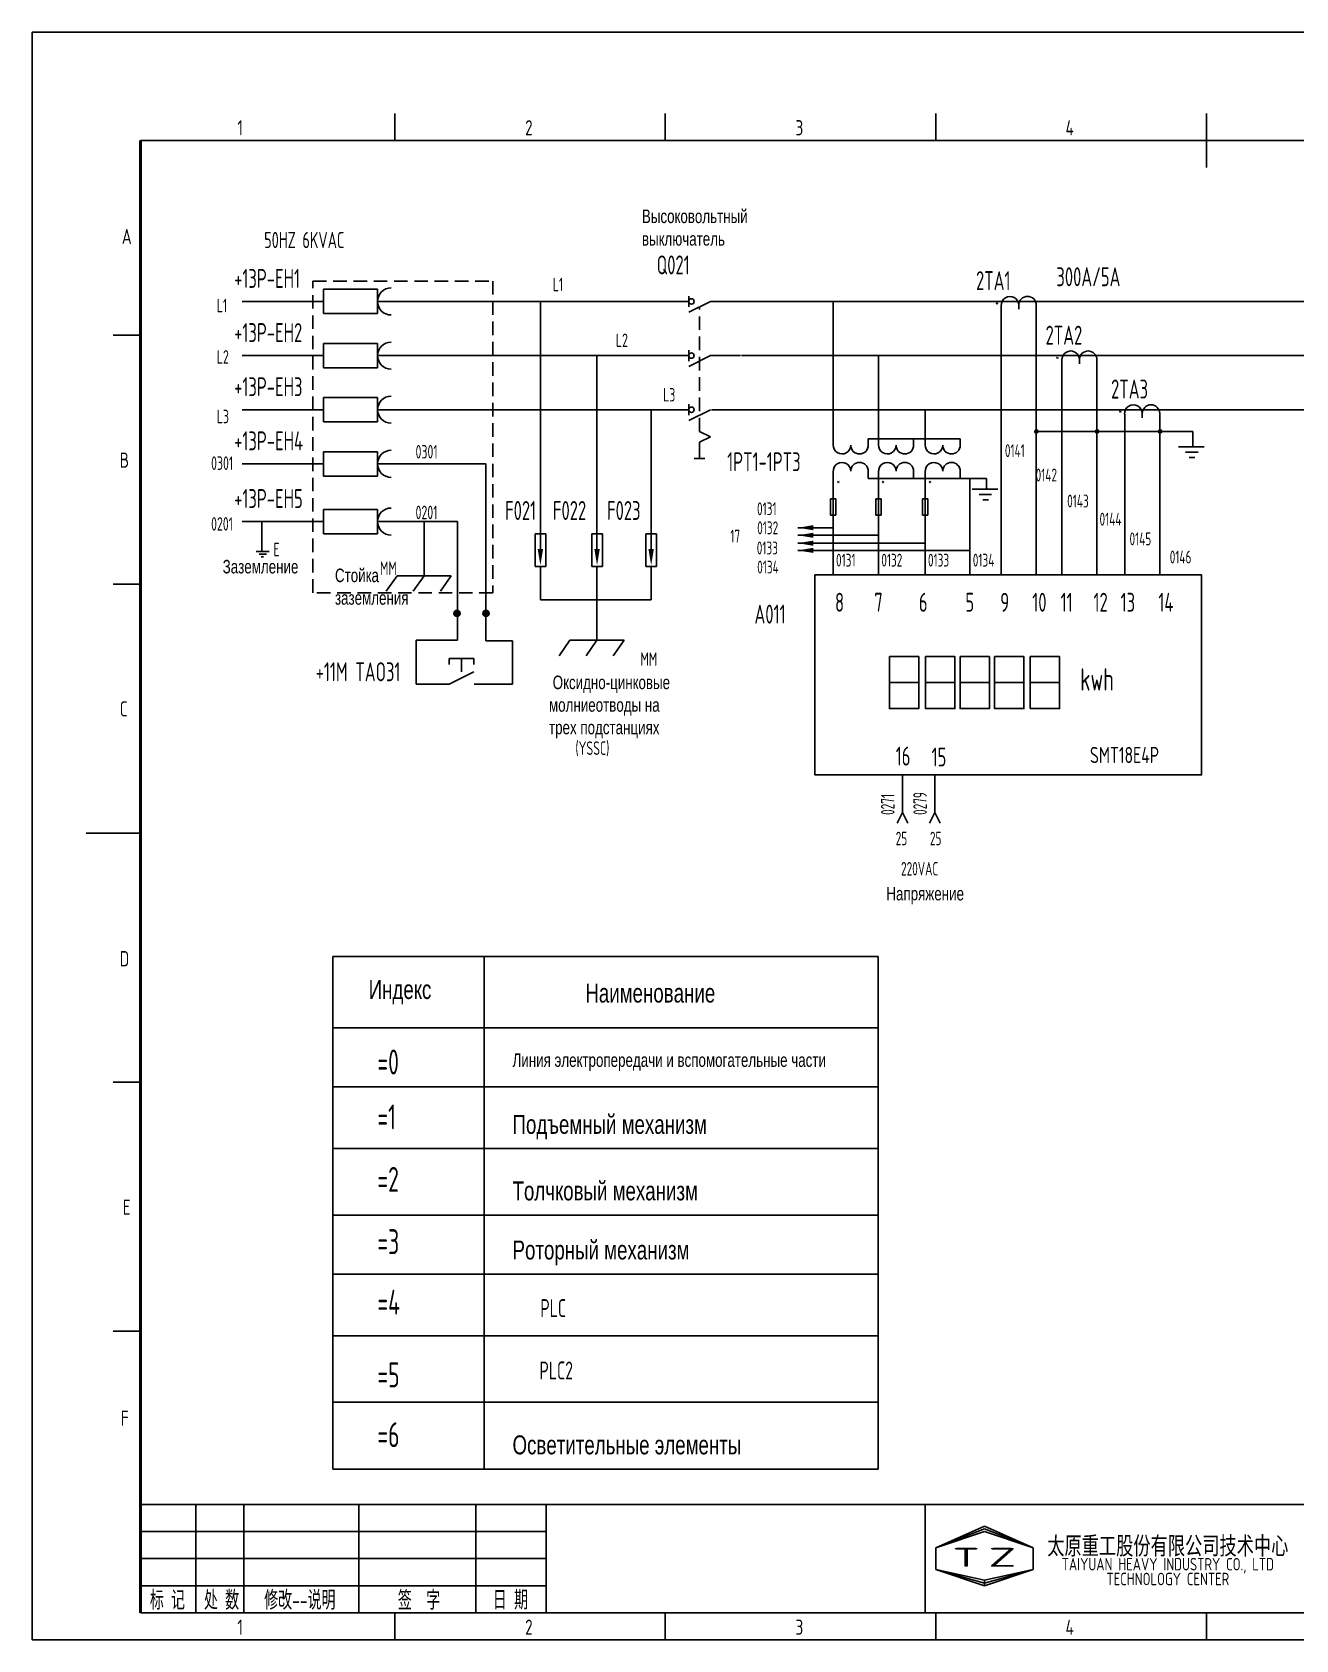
# Model space of a CAD drawing. Header units: millimetres. Extents: x 743 to 25007, y -5378 to 2245.
# Drawn here: x 4284.5 to 4518, y -242 to 55 of the extents above; entities that cross this region are included whole.
import ezdxf
from ezdxf.enums import TextEntityAlignment as Align

# ---------------------------------------------------------------- set-up
doc = ezdxf.new("R2010")
doc.units = ezdxf.units.MM
doc.header["$LTSCALE"] = 10
doc.header["$MEASUREMENT"] = 0
doc.linetypes.add('DASHED2', pattern=[0.375, 0.25, -0.125])
doc.layers.add('01', color=7, linetype='Continuous')
doc.layers.add('CONTINUOUS', color=7, linetype='Continuous')
doc.styles.add('ROMAN', font='ROMANC.shx', dxfattribs={"width": 0.7, "height": 0.7})
doc.styles.add('ROMANS', font='romans', dxfattribs={"width": 0.67, "bigfont": 'hzlib'})
doc.styles.get("Standard").update_dxf_attribs({"font": 'isocp', "width": 0.707, "bigfont": 'intecad.shx'})

# ---------------------------------------------------------------- blocks, each defined once
blk = doc.blocks.new('1')
at = {"layer": 'CONTINUOUS'}
for p in [(1908.14, 1601.97), (1908.14, 1599.97)]:
    blk.add_line(p, (1906.14, 1600.97), dxfattribs=at)
blk = doc.blocks.new('POINT1')
h = blk.add_hatch()
h.set_pattern_fill('ANGLE', color=256, scale=0.01, style=0)
h.set_pattern_definition([(0, (0, 0), (0, 0.06985), [0.0508, -0.01905]), (90, (0, 0), (-0.06985, 4e-18), [0.0508, -0.01905])])
h.paths.add_polyline_path([(-0.6, 0, 1), (0.6, 0, 1)])
blk.add_circle((0, 0), 0.6)

msp = doc.modelspace()

# ---------------------------------------------------------------- hatches: boundary and pattern name
at = {"layer": '01', "ltscale": 0.5}
for points in [[(4470.39, -18.81, 1), (4469.79, -18.81, 1)], [(4481.62, -18.81, 1), (4481.02, -18.81, 1)], [(4493.26, -18.81, 1), (4492.66, -18.81, 1)]]:
    msp.add_hatch(color=256, dxfattribs=at).paths.add_polyline_path(points)

# ---------------------------------------------------------------- linework, layer by layer
at = {"color": 0, "linetype": 'DASHED2'}
for p, q in [((4407.85, -18.8), (4407.85, 4.2)), ((4363.89, -60.75), (4363.89, -64.35))]:
    msp.add_line(p, q, dxfattribs=at)
for p, q in [((4432.56, 5.2), (4432.56, -21.26)), ((4463.6, 4.42), (4463.6, 3.6)), ((4463.6, 3.6), (4463.6, -45.32)), ((4466.84, 4.51), (4466.84, 3.75)), ((4470.08, 4.51), (4470.08, 3.65)), ((4470.08, 3.65), (4470.08, -45.32)), ((4440.93, -4.8), (4440.93, -21.26)), ((4474.79, -5.66), (4474.79, -6.48)), ((4478.03, -5.57), (4478.03, -6.32)), ((4481.27, -5.57), (4481.27, -6.43)), ((4474.79, -6.48), (4474.79, -45.32)), ((4481.27, -6.43), (4481.27, -45.32)), ((4449.54, -14.83), (4449.54, -21.26)), ((4486.41, -15.6), (4486.41, -16.42)), ((4486.41, -16.42), (4486.41, -45.32)), ((4489.64, -15.51), (4489.64, -16.27)), ((4492.88, -15.51), (4492.88, -16.37)), ((4492.88, -16.37), (4492.88, -45.32)), ((4439.03, -20.15), (4456.02, -20.15)), ((4439.03, -20.15), (4439.03, -21.35)), ((4447.4, -21.35), (4447.4, -20.15)), ((4456.02, -21.35), (4456.02, -20.15)), ((4432.56, -26.25), (4432.56, -45.32)), ((4439.03, -26.16), (4439.03, -27.51)), ((4440.93, -26.25), (4440.93, -45.32)), ((4447.4, -26.16), (4447.4, -27.51)), ((4449.54, -26.25), (4449.54, -45.32)), ((4456.02, -26.16), (4456.02, -27.51)), ((4439.03, -27.51), (4456.02, -27.51)), ((4456.02, -27.51), (4457.82, -27.51)), ((4457.82, -27.51), (4457.82, -45.32)), ((4457.82, -27.51), (4459.49, -27.51)), ((4459.49, -27.51), (4460.85, -27.51)), ((4460.85, -27.51), (4460.85, -29.48)), ((4355.47, -60.84), (4355.47, -65.49)), ((4373.31, -60.84), (4373.31, -65.49)), ((4355.47, -65.49), (4361.61, -65.49)), ((4366.23, -65.49), (4373.31, -65.49)), ((4445.35, -82.27), (4445.35, -89.17)), ((4451.32, -82.27), (4451.32, -89.17)), ((4340.07, -115.78), (4340.07, -210.49)), ((4340.07, -115.78), (4440.87, -115.78)), ((4368.07, -115.78), (4368.07, -210.49)), ((4440.87, -115.78), (4440.87, -210.49)), ((4340.07, -128.98), (4440.87, -128.98)), ((4340.07, -139.9), (4440.87, -139.9)), ((4340.07, -151.28), (4440.87, -151.28)), ((4340.07, -163.57), (4440.87, -163.57)), ((4340.07, -174.49), (4440.87, -174.49)), ((4340.07, -185.87), (4440.87, -185.87)), ((4340.07, -198.16), (4440.87, -198.16)), ((4340.07, -210.49), (4440.87, -210.49))]:
    msp.add_line(p, q)
msp.add_lwpolyline([(4336.4, 8.97), (4369.65, 8.97), (4369.65, -48.62), (4336.4, -48.62)], close=True, dxfattribs=at)
for points in [[(4429.18, -45.32), (4500.62, -45.32), (4500.62, -82.27), (4429.18, -82.27)], [(4442.94, -60.39), (4448.36, -60.39), (4448.36, -65.2), (4442.94, -65.2)], [(4449.62, -60.39), (4455.04, -60.39), (4455.04, -65.2), (4449.62, -65.2)], [(4456, -60.39), (4461.42, -60.39), (4461.42, -65.2), (4456, -65.2)], [(4462.37, -60.39), (4467.8, -60.39), (4467.8, -65.2), (4462.37, -65.2)], [(4468.97, -60.39), (4474.39, -60.39), (4474.39, -65.2), (4468.97, -65.2)], [(4442.94, -65.2), (4448.36, -65.2), (4448.36, -70.02), (4442.94, -70.02)], [(4449.62, -65.2), (4455.04, -65.2), (4455.04, -70.02), (4449.62, -70.02)], [(4456, -65.2), (4461.42, -65.2), (4461.42, -70.02), (4456, -70.02)], [(4462.37, -65.2), (4467.8, -65.2), (4467.8, -70.02), (4462.37, -70.02)], [(4468.97, -65.2), (4474.39, -65.2), (4474.39, -70.02), (4468.97, -70.02)]]:
    msp.add_lwpolyline(points, close=True)
at = {"linetype": 'Continuous'}
for centre, start, end in [((4465.22, 4.51), 0, 183.1495), ((4468.46, 4.51), 0, 180), ((4476.41, -5.57), 0, 183.1495), ((4479.65, -5.57), 0, 180), ((4488.02, -15.51), 0, 183.1495), ((4491.26, -15.51), 0, 180), ((4434.17, -21.35), 176.8505, 0), ((4437.41, -21.35), 180, 0), ((4442.54, -21.35), 176.8505, 0), ((4445.78, -21.35), 180, 0), ((4451.16, -21.35), 176.8505, 0), ((4454.4, -21.35), 180, 0), ((4434.17, -26.16), 0, 183.1495), ((4437.41, -26.16), 0, 180), ((4442.54, -26.16), 0, 183.1495), ((4445.78, -26.16), 0, 180), ((4451.16, -26.16), 0, 183.1495), ((4454.4, -26.16), 0, 180)]:
    msp.add_arc(centre, 1.62, start, end, dxfattribs=at)
at = {"layer": '01', "ltscale": 0.5}
for p, q in [((4470.34, -18.83), (4498.98, -18.83)), ((4498.99, -21.66), (4498.99, -18.85)), ((4432.06, -34.25), (4432.06, -31.25)), ((4432.06, -31.25), (4433.06, -31.25)), ((4433.06, -31.25), (4433.06, -34.25)), ((4440.43, -34.25), (4440.43, -31.25)), ((4440.43, -31.25), (4441.43, -31.25)), ((4441.43, -31.25), (4441.43, -34.25)), ((4449.04, -34.25), (4449.04, -31.25)), ((4449.04, -31.25), (4450.04, -31.25)), ((4450.04, -31.25), (4450.04, -34.25)), ((4433.06, -34.25), (4432.06, -34.25)), ((4441.43, -34.25), (4440.43, -34.25)), ((4450.04, -34.25), (4449.04, -34.25))]:
    msp.add_line(p, q, dxfattribs=at)
at = {"layer": '01', "color": 3, "ltscale": 0.5}
for p, q in [((4496.35, -21.66), (4501.1, -21.66)), ((4497.67, -22.63), (4499.96, -22.63)), ((4498.33, -23.6), (4499.38, -23.6)), ((4458.21, -29.48), (4462.96, -29.48)), ((4459.53, -30.45), (4461.82, -30.45)), ((4460.19, -31.42), (4461.25, -31.42))]:
    msp.add_line(p, q, dxfattribs=at)
at = {"layer": '01', "ltscale": 2}
for p, q in [((4356.97, -24.8), (4364.53, -24.8)), ((4364.53, -24.8), (4368.35, -24.8)), ((4368.35, -24.8), (4368.35, -57.5)), ((4356.97, -35.46), (4363.1, -35.46)), ((4363.1, -35.46), (4363.1, -57.37)), ((4432.56, -36.6), (4426.02, -36.6)), ((4440.93, -37.99), (4426.02, -37.99)), ((4449.54, -39.46), (4426.02, -39.46)), ((4457.82, -40.79), (4426.02, -40.79)), ((4363.1, -57.37), (4355.47, -57.37)), ((4355.47, -57.37), (4355.47, -60.84)), ((4368.35, -57.5), (4373.31, -57.5)), ((4373.31, -57.5), (4373.31, -60.84))]:
    msp.add_line(p, q, dxfattribs=at)
at = {"layer": '01', "ltscale": 0.5}
for centre in [(4470.09, -18.81), (4481.32, -18.81), (4492.96, -18.81)]:
    msp.add_circle(centre, 0.3, dxfattribs=at)
at = {"layer": 'CONTINUOUS', "color": 3}
for p, q in [((4704.52, 54.95), (4284.52, 54.95)), ((4284.52, 54.95), (4284.52, -242.05)), ((4284.52, -242.05), (4704.52, -242.05))]:
    msp.add_line(p, q, dxfattribs=at)
at = {"layer": 'CONTINUOUS', "linetype": 'Continuous'}
for p, q in [((4351.52, 34.95), (4351.52, 39.95)), ((4401.52, 34.95), (4401.52, 39.95)), ((4451.52, 34.95), (4451.52, 39.95)), ((4299.52, -1.05), (4304.52, -1.05)), ((4299.52, -47.05), (4304.52, -47.05)), ((4294.52, -93.05), (4304.52, -93.05)), ((4299.52, -139.05), (4304.52, -139.05)), ((4299.52, -185.05), (4304.52, -185.05)), ((4304.52, -217.05), (4699.52, -217.05)), ((4314.8, -237.05), (4314.8, -217.05)), ((4323.63, -237.05), (4323.63, -217.05)), ((4344.86, -217.05), (4344.86, -237.05)), ((4366.52, -217.05), (4366.52, -237.05)), ((4379.52, -237.05), (4379.52, -217.05)), ((4449.52, -237.05), (4449.52, -217.05)), ((4304.52, -222.05), (4379.52, -222.05)), ((4460.52, -221.05), (4451.52, -225.05)), ((4460.52, -221.55), (4451.52, -225.05)), ((4451.52, -225.05), (4460.52, -222.05)), ((4469.52, -225.05), (4460.52, -221.05)), ((4469.52, -225.05), (4460.52, -221.55)), ((4460.52, -222.05), (4469.52, -225.05)), ((4451.52, -225.05), (4451.52, -229.05)), ((4469.52, -229.05), (4469.52, -225.05)), ((4304.52, -227.05), (4379.52, -227.05)), ((4451.52, -229.05), (4460.52, -232.05)), ((4460.52, -231.05), (4451.52, -229.05)), ((4451.52, -229.05), (4460.52, -231.55)), ((4460.52, -231.55), (4469.52, -229.05)), ((4469.52, -229.05), (4460.52, -232.05)), ((4460.52, -231.05), (4469.52, -229.05)), ((4460.52, -232.05), (4460.52, -231.05)), ((4460.52, -232.05), (4460.52, -231.05)), ((4304.52, -232.05), (4379.52, -232.05)), ((4351.52, -242.05), (4351.52, -237.05)), ((4401.52, -242.05), (4401.52, -237.05)), ((4451.52, -242.05), (4451.52, -237.05))]:
    msp.add_line(p, q, dxfattribs=at)
at = {"layer": 'CONTINUOUS'}
for p, q in [((4501.52, 34.95), (4501.52, 39.95)), ((4304.52, 34.95), (4699.52, 34.95)), ((4501.52, 34.95), (4501.52, 29.95)), ((4338.36, 7.45), (4338.36, 2.95)), ((4348.36, 7.45), (4338.36, 7.45)), ((4348.36, 2.95), (4348.36, 7.45)), ((4405.85, 4.2), (4405.85, 6.2)), ((4338.36, 5.2), (4323.36, 5.2)), ((4348.36, 5.2), (4397.94, 5.2)), ((4398.94, 5.2), (4374.2, 5.2)), ((4378.43, -37.87), (4378.43, 5.2)), ((4398.9, 5.2), (4405.85, 5.2)), ((4405.85, 5.2), (4398.94, 5.2)), ((4409.85, 5.2), (4405.85, 3.2)), ((4415.42, 5.2), (4409.85, 5.2)), ((4409.85, 5.2), (4687.73, 5.2)), ((4338.36, 2.95), (4348.36, 2.95)), ((4338.36, -2.55), (4338.36, -7.05)), ((4348.36, -2.55), (4338.36, -2.55)), ((4348.36, -7.05), (4348.36, -2.55)), ((4338.36, -4.8), (4323.36, -4.8)), ((4348.36, -4.8), (4405.85, -4.8)), ((4398.92, -4.8), (4374.2, -4.8)), ((4388.9, -38.9), (4388.9, -4.8)), ((4398.9, -4.8), (4405.85, -4.8)), ((4405.85, -4.8), (4398.92, -4.8)), ((4405.85, -5.8), (4405.85, -3.8)), ((4409.85, -4.8), (4405.85, -6.8)), ((4415.42, -4.8), (4409.85, -4.8)), ((4409.85, -4.8), (4413.71, -4.8)), ((4415.6, -4.8), (4687.73, -4.8)), ((4687.73, -4.8), (4490.04, -4.8)), ((4338.36, -7.05), (4348.36, -7.05)), ((4338.36, -14.8), (4323.36, -14.8)), ((4338.36, -12.55), (4338.36, -17.05)), ((4348.36, -12.55), (4338.36, -12.55)), ((4348.36, -17.05), (4348.36, -12.55)), ((4348.36, -14.8), (4405.85, -14.8)), ((4405.85, -14.8), (4374.2, -14.8)), ((4398.9, -38.9), (4398.9, -14.8)), ((4398.9, -14.8), (4405.85, -14.8)), ((4405.85, -15.8), (4405.85, -13.8)), ((4409.85, -14.8), (4405.85, -16.8)), ((4410.08, -14.83), (4687.73, -14.84)), ((4338.36, -17.05), (4348.36, -17.05)), ((4409.85, -19.8), (4407.85, -18.8)), ((4407.85, -20.8), (4409.85, -19.8)), ((4338.36, -22.55), (4338.36, -27.05)), ((4348.36, -22.55), (4338.36, -22.55)), ((4348.36, -27.05), (4348.36, -22.55)), ((4407.85, -20.8), (4407.85, -23.8)), ((4338.36, -24.8), (4323.31, -24.8)), ((4348.36, -24.8), (4356.97, -24.8)), ((4406.85, -23.8), (4408.85, -23.8)), ((4338.36, -27.05), (4348.36, -27.05)), ((4338.36, -35.46), (4323.31, -35.46)), ((4326.98, -35.49), (4326.98, -40.98)), ((4338.36, -33.21), (4338.36, -37.71)), ((4348.36, -33.21), (4338.36, -33.21)), ((4348.36, -37.71), (4348.36, -33.21)), ((4348.36, -35.46), (4356.97, -35.46)), ((4356.97, -35.46), (4356.97, -45.46)), ((4338.36, -37.71), (4348.36, -37.71)), ((4377.45, -43.75), (4377.45, -37.75)), ((4377.45, -37.75), (4379.45, -37.75)), ((4378.43, -38.9), (4378.43, -36.9)), ((4379.45, -37.75), (4379.45, -43.75)), ((4387.92, -37.75), (4389.92, -37.75)), ((4387.92, -43.75), (4387.92, -37.75)), ((4389.92, -37.75), (4389.92, -43.75)), ((4397.92, -37.75), (4399.92, -37.75)), ((4397.92, -43.75), (4397.92, -37.75)), ((4399.92, -37.75), (4399.92, -43.75)), ((4325.94, -41), (4328.32, -41)), ((4326.45, -41.5), (4327.81, -41.5)), ((4378.43, -40.53), (4378.43, -38.9)), ((4388.9, -40.53), (4388.9, -38.9)), ((4398.9, -40.53), (4398.9, -38.9)), ((4326.83, -41.96), (4327.28, -41.96)), ((4379.45, -43.75), (4377.45, -43.75)), ((4378.43, -43.75), (4378.43, -49.9)), ((4389.92, -43.75), (4387.92, -43.75)), ((4388.9, -43.75), (4388.9, -48.9)), ((4399.92, -43.75), (4397.92, -43.75)), ((4398.9, -43.75), (4398.9, -49.9)), ((4351.97, -45.46), (4349.96, -48.33)), ((4351.97, -45.46), (4361.97, -45.46)), ((4356.97, -45.46), (4354.96, -48.33)), ((4361.97, -45.46), (4359.96, -48.33)), ((4378.43, -49.9), (4387.9, -49.9)), ((4389.9, -49.9), (4387.9, -49.9)), ((4388.9, -48.9), (4388.9, -50.9)), ((4389.9, -49.9), (4398.9, -49.9)), ((4388.9, -53.9), (4388.9, -50.9)), ((4388.9, -52.4), (4388.9, -57.4)), ((4383.9, -57.4), (4381.89, -60.27)), ((4383.9, -57.4), (4393.9, -57.4)), ((4388.9, -57.4), (4386.89, -60.27)), ((4393.9, -57.4), (4391.89, -60.27)), ((4366.17, -60.75), (4361.61, -60.75)), ((4361.61, -60.75), (4361.61, -61.87)), ((4363.89, -60.75), (4366.17, -60.75)), ((4366.17, -60.75), (4366.17, -61.87)), ((4361.61, -65.49), (4366.17, -63.21)), ((4304.52, -237.05), (4699.52, -237.05)), ((4501.52, -242.05), (4501.52, -237.05))]:
    msp.add_line(p, q, dxfattribs=at)
at = {"layer": 'CONTINUOUS', "lineweight": 50}
msp.add_line((4304.52, 34.95), (4304.52, -237.05), dxfattribs=at)
at = {"layer": 'CONTINUOUS'}
for centre in [(4406.35, 5.2), (4406.35, -4.8), (4406.35, -14.8)]:
    msp.add_circle(centre, 0.5, dxfattribs=at)
for centre in [(4350.86, 5.2), (4350.86, -4.8), (4350.86, -14.8), (4350.86, -24.8), (4350.86, -35.46)]:
    msp.add_arc(centre, 2.5, 90, 270, dxfattribs=at)
for points in [[(4428.87, -37.07), (4428.87, -36.12), (4426.02, -36.6)], [(4428.87, -38.47), (4428.87, -37.52), (4426.02, -37.99)], [(4378.94, -40.53), (4377.94, -40.53), (4378.44, -43.53)], [(4389.41, -40.53), (4388.41, -40.53), (4388.91, -43.53)], [(4399.41, -40.53), (4398.41, -40.53), (4398.91, -43.53)], [(4428.87, -39.93), (4428.87, -38.98), (4426.02, -39.46)], [(4428.87, -41.26), (4428.87, -40.31), (4426.02, -40.79)]]:
    msp.add_solid(points, dxfattribs=at)

# ---------------------------------------------------------------- block references
at = {"rotation": 270}
for p in [(2844.38, 1816.96), (2850.36, 1816.96)]:
    msp.add_blockref('1', p, dxfattribs=at)
at = {"layer": 'CONTINUOUS', "xscale": 0.9499999999998181, "yscale": 0.9499999999998181, "zscale": 0.95}
for p in [(4363.04, -52.43), (4368.4, -52.43)]:
    msp.add_blockref('POINT1', p, dxfattribs=at)

# ---------------------------------------------------------------- texts
at = {"color": 3, "width": 0.707}
for s, p in [('L1', (4380.73, 7.09)), ('L1', (4318.64, 3.2)), ('L2', (4392.39, -3.22)), ('L2', (4318.64, -6.3)), ('L3', (4401.11, -13.28)), ('L3', (4318.64, -17.3))]:
    msp.add_text(s, height=2.5, dxfattribs=at).set_placement(p)
for s, height, width, p in [('*', 1.25, 0.67, (4462.48, 4.36)), ('*', 1.25, 0.67, (4473.67, -5.72)), ('*', 1.25, 0.67, (4485.28, -15.66)), ('0301', 2.5, 0.707, (4317.59, -25.92)), ('*', 1.25, 0.67, (4433.18, -28.65)), ('*', 1.25, 0.67, (4441.42, -28.65)), ('*', 1.25, 0.67, (4450.1, -28.65)), ('0201', 2.5, 0.707, (4317.59, -37.14)), ('kwh', 4.147, 0.707, (4478.19, -66.69)), ('220VAC', 2.5, 0.67, (4445.09, -100.85)), ('=0', 4.608, 0.707, (4348.31, -137.6)), ('=1', 4.608, 0.707, (4348.31, -147.76)), ('=2', 4.608, 0.707, (4348.31, -159.28)), ('=3', 4.608, 0.707, (4348.31, -170.8)), ('=4', 4.608, 0.707, (4348.31, -181.97)), ('PLC', 3.318, 0.707, (4378.42, -182.43)), ('=5', 4.608, 0.707, (4348.31, -195.41)), ('PLC2', 3.318, 0.707, (4378.26, -193.95)), ('=6', 4.608, 0.707, (4348.31, -206.45))]:
    msp.add_text(s, height=height, dxfattribs=dict(width=width)).set_placement(p)
at = {"width": 0.67}
for s, p in [('0271', (4443.88, -89.65)), ('0279', (4449.85, -89.65))]:
    msp.add_text(s, height=2.5, rotation=90, dxfattribs=at).set_placement(p)
at = {"attachment_point": 1}
for s, insert, char_height, width in [('{\\fArial|b0|i0|c204|p34;Высоковольтный выключатель\\~}', (4397.2, 22.18), 2.5, 23.0965), ('{\\fArial|b0|i0|c204|p34;\\H0.71429x;Заземление\\H1.4x; }', (4319.73, -42.54), 3.5, 7.5153), ('{\\fArial|b0|i0|c204|p34;\\H0.71429x;Стойка заземления\\H1.4x;\\~}', (4340.48, -44.15), 3.5, 9.275), ('{\\fArial|b0|i0|c204|p34;\\~Оксидно-цинковые молниеотводы на трех подстанциях}', (4380.03, -63.92), 2.5, 23.0965), ('{\\fArial|b0|i0|c204|p34;Напряжение}', (4442.37, -102.94), 2.5, 16.3634), ('{\\fArial|b0|i0|c204|p34;\\~Индекс}', (4345.75, -120.16), 3.5, 16.3634), ('{\\fArial|b0|i0|c204|p34;\\H1.4x;Наименование\\H0.71429x;\\~}', (4386.75, -120.81), 2.5, 16.3634), ('{\\fArial|b0|i0|c204|p34;Линия электропередачи и вспомогательные части\\H1x;\\~}', (4373.29, -133.7), 2.5, 62.7), ('{\\fArial|b0|i0|c204|p34;Подъемный механизм}', (4373.29, -145.07), 3.5, 59.3562), ('{\\fArial|b0|i0|c204|p34;Толчковый механизм}', (4373.29, -157.36), 3.5, 59.3562), ('{\\fArial|b0|i0|c204|p34;Роторный механизм}', (4373.29, -168.28), 3.5, 59.3562), ('{\\fArial|b0|i0|c204|p34;Осветительные элементы}', (4373.29, -204.28), 3.5, 59.3562)]:
    msp.add_mtext(s, dxfattribs=dict(at, insert=insert, char_height=char_height, width=width))
at = {"layer": '01', "insert": (4479.99, -77.09), "char_height": 3, "width": 43.2234, "attachment_point": 1, "style": 'ROMANS'}
msp.add_mtext('SMT18E4P', dxfattribs=at)
at = {"layer": 'CONTINUOUS', "linetype": 'Continuous', "style": 'ROMAN'}
for s, height, width, p in [('1', 2.8, 0.7, (4322.45, 35.89)), ('2', 2.8, 0.7, (4375.61, 35.89)), ('3', 2.8, 0.7, (4425.58, 35.89)), ('4', 2.8, 0.7, (4475.48, 35.89)), ('A', 2.8, 0.7, (4301.09, 15.8)), ('B', 2.8, 0.7, (4300.7, -25.51)), ('C', 2.8, 0.7, (4300.7, -71.46)), ('D', 2.8, 0.7, (4300.7, -117.62)), ('E', 2.8, 0.7, (4301.26, -163.51)), ('F', 2.8, 0.7, (4300.9, -202.51)), ('T', 3.5, 1.8, (4454.52, -228.55)), ('Z', 3.5, 1.8, (4461.22, -228.55)), ('1', 2.8, 0.7, (4322.45, -241.11)), ('2', 2.8, 0.7, (4375.61, -241.11)), ('3', 2.8, 0.7, (4425.58, -241.11)), ('4', 2.8, 0.7, (4475.48, -241.11))]:
    msp.add_text(s, height=height, dxfattribs=dict(at, width=width)).set_placement(p)
at = {"layer": 'CONTINUOUS', "width": 0.707}
for s, height, p in [(' 50HZ 6KVAC', 3, (4326.19, 15.05)), (' Q021', 3.5, (4398.52, 10.2)), ('+13P-EH1', 3.5, (4321.86, 7.7)), ('2TA1', 3.5, (4458.93, 7.29)), ('+13P-EH2', 3.5, (4321.86, -2.3)), ('2TA2', 3.5, (4471.79, -2.78)), ('+13P-EH3', 3.5, (4321.86, -12.3)), ('2TA3', 3.5, (4483.89, -12.73)), ('+13P-EH4', 3.5, (4321.86, -22.3)), ('0301', 2.5, (4355.37, -23.81)), ('+13P-EH5', 3.5, (4321.86, -32.96)), ('0201', 2.5, (4355.37, -35.03)), (' F021', 3.5, (4370.49, -35.17)), (' F022', 3.5, (4379.33, -35.17)), (' F023', 3.5, (4389.33, -35.17)), ('0131', 2.375, (4418.47, -34.28)), ('0132', 2.375, (4418.5, -37.81)), ('17', 2.375, (4413.53, -39.34)), ('E', 2.5, (4329.1, -41.88)), ('0133', 2.375, (4418.42, -41.53)), ('0131', 2.375, (4433.07, -43.78)), ('0132', 2.375, (4441.44, -43.78)), ('0133', 2.375, (4450.06, -43.78)), ('0134', 2.375, (4458.34, -43.78)), ('MM', 2.5, (4348.8, -45.33)), ('0134', 2.375, (4418.5, -45.06)), ('8', 3.5, (4432.88, -52.12)), ('7', 3.5, (4440.14, -52.12)), ('6', 3.5, (4448.38, -52.12)), ('5', 3.5, (4456.98, -52.12)), ('9', 3.5, (4463.42, -52.12)), ('10', 3.5, (4469.33, -52.12)), ('11', 3.5, (4474.57, -52.12)), ('12', 3.5, (4480.65, -52.12)), ('13', 3.5, (4485.66, -52.12)), ('14', 3.5, (4492.63, -52.12)), ('A011', 3.5, (4418, -54.31)), ('+11M TAO31', 3.5, (4336.92, -64.96)), ('MM', 2.5, (4396.92, -62.12)), ('(YSSC)', 2.5, (4384.92, -78.57)), ('16', 3.5, (4444.1, -80.54)), ('15', 3.5, (4450.72, -80.7))]:
    msp.add_text(s, height=height, dxfattribs=at).set_placement(p)
at = {"layer": 'CONTINUOUS', "color": 3, "width": 0.707}
for s, height, p in [('1PT1-1PT3', 3.5, (4412.95, -26.16)), ('0141', 2.375, (4464.27, -23.54)), ('0142', 2.375, (4469.95, -28.05)), ('0143', 2.375, (4475.78, -32.86)), ('0144', 2.375, (4481.76, -36.21)), ('0145', 2.375, (4487.3, -39.85)), ('0146', 2.375, (4494.73, -43.2))]:
    msp.add_text(s, height=height, dxfattribs=at).set_placement(p)
at = {"layer": 'CONTINUOUS', "color": 7, "width": 0.67}
for p in [(4444.1, -95.26), (4450.42, -95.26)]:
    msp.add_text('25', height=2.5, dxfattribs=at).set_placement(p)
at = {"layer": 'CONTINUOUS', "width": 0.67}
for s, p in [('标 记', (4309.52, -234.55)), ('处 数', (4319.52, -234.55)), ('修改--说明', (4333.99, -234.55)), ('签  字', (4356.02, -234.55)), ('日 期', (4372.9, -234.55))]:
    msp.add_text(s, height=3.5, dxfattribs=at).set_placement(p, align=Align.MIDDLE)
at = {"layer": 'CONTINUOUS', "insert": (4473.79, 11.51), "char_height": 3.5, "width": 43.2234, "attachment_point": 1}
msp.add_mtext('300A/5A', dxfattribs=at)
at = {"layer": 'CONTINUOUS', "insert": (4494.38, -227.48), "char_height": 3.3, "width": 50, "attachment_point": 5, "line_spacing_factor": 0.7125}
msp.add_mtext('{\\f宋体|b0|i0|c134|p2;太原重工股份有限公司技术中心\\P\\Fromans.shx;\\H0.6969x;TAIYUAN HEAVY INDUSTRY CO., LTD\\PTECHNOLOGY CENTER}', dxfattribs=at)

doc.saveas('drawing.dxf')
